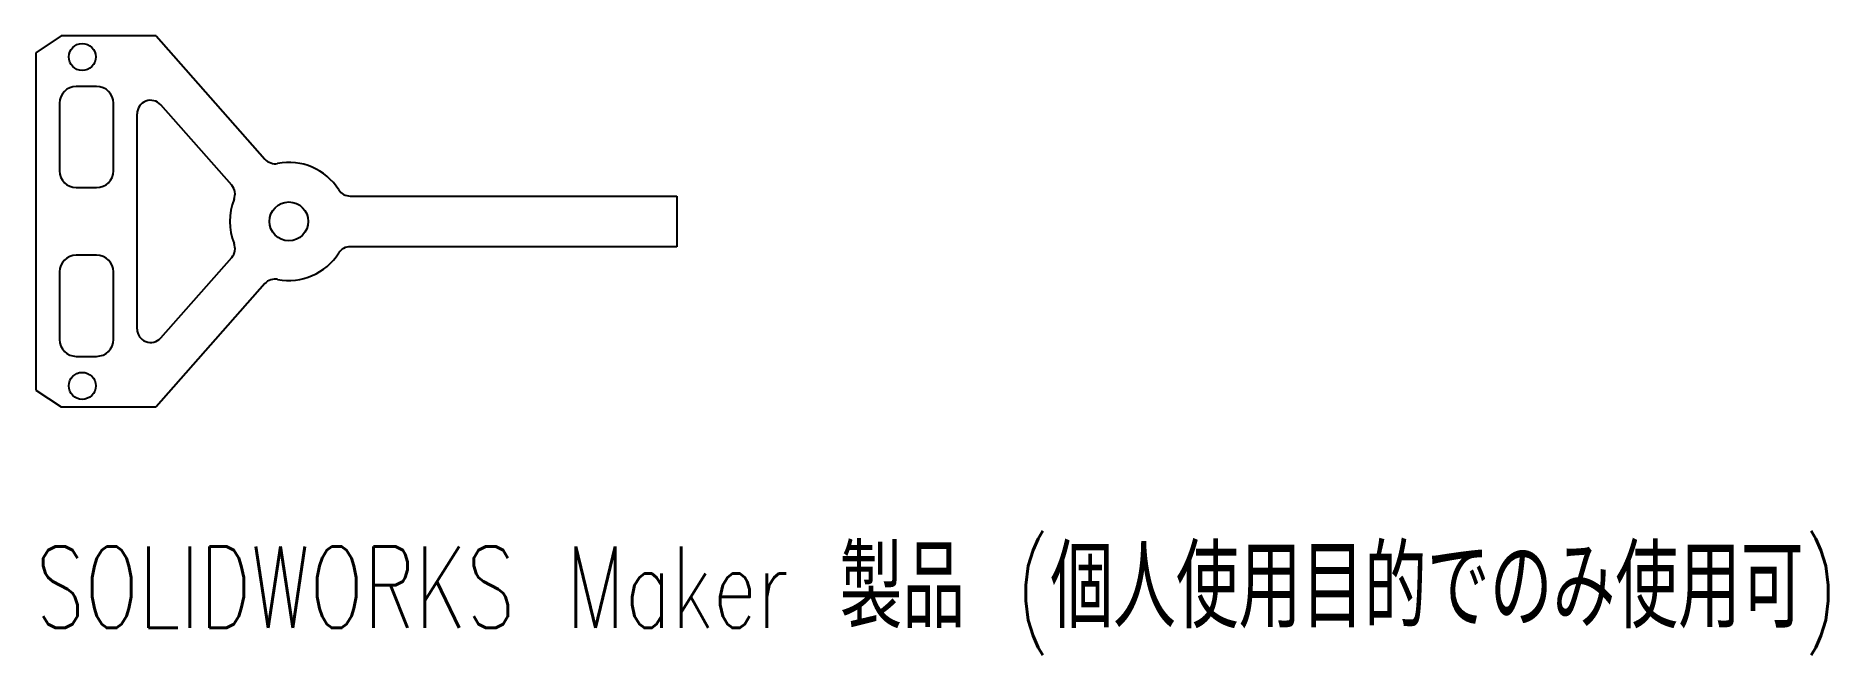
# Model space of a CAD drawing. Header units: millimetres. Extents: x -16 to 90, y -26 to 11.
import ezdxf

# ---------------------------------------------------------------- set-up
doc = ezdxf.new("R2010")
doc.units = ezdxf.units.MM
doc.styles.add('SLDTEXTSTYLE0', font='TXT', dxfattribs={"width": 0.7, "bigfont": 'bigfont'})

msp = doc.modelspace()

# ---------------------------------------------------------------- linework, layer by layer
at = {"color": 7, "linetype": 'Continuous', "lineweight": 25}
for p, q in [((-15, 11), (-16.5, 10)), ((-9.37, 11), (-15, 11)), ((-9.37, 11), (-2.92, 3.69)), ((-16.5, 10), (-16.5, -10)), ((-12.9, 8), (-14.1, 8)), ((-15.1, 7), (-15.1, 3)), ((-11.9, 3), (-11.9, 7)), ((-10.5, -6.38), (-10.5, 6.38)), ((-4.89, 2.14), (-9.1, 6.91)), ((-14.1, 2), (-12.9, 2)), ((2.13, 1.5), (21.5, 1.5)), ((21.5, 1.5), (21.5, -1.5)), ((-12.9, -2), (-14.1, -2)), ((21.5, -1.5), (2.13, -1.5)), ((-15.1, -3), (-15.1, -7)), ((-11.9, -7), (-11.9, -3)), ((-9.1, -6.91), (-4.89, -2.14)), ((-2.92, -3.69), (-9.37, -11)), ((-14.1, -8), (-12.9, -8)), ((-16.5, -10), (-15, -11)), ((-15, -11), (-9.37, -11))]:
    msp.add_line(p, q, dxfattribs=at)
for centre, radius in [((-13.75, 9.75), 0.8), ((-1.5, 0), 1.15), ((-13.75, -9.75), 0.8)]:
    msp.add_circle(centre, radius, dxfattribs=at)
for centre, radius, start, end in [((-14.1, 7), 1, 90, 180), ((-12.9, 7), 1, 0, 90), ((-9.7, 6.38), 0.8, 41.4237, 180), ((-2.32, 4.22), 0.8, 221.4237, 281.0345), ((-1.5, 0), 3.5, 32.336, 101.0345), ((-14.1, 3), 1, 180, 270), ((-12.9, 3), 1, 270, 0), ((-5.49, 1.61), 0.8, 338.0146, 41.4237), ((-1.5, 0), 3.5, 158.0146, 201.9854), ((2.13, 2.3), 0.8, 212.336, 270), ((-14.1, -3), 1, 90, 180), ((-12.9, -3), 1, 0, 90), ((-5.49, -1.61), 0.8, 318.5763, 21.9854), ((-1.5, 0), 3.5, 258.9655, 327.664), ((2.13, -2.3), 0.8, 90, 147.664), ((-2.32, -4.22), 0.8, 78.9655, 138.5763), ((-14.1, -7), 1, 180, 270), ((-12.9, -7), 1, 270, 0), ((-9.7, -6.38), 0.8, 180, 318.5763)]:
    msp.add_arc(centre, radius, start, end, dxfattribs=at)

# ---------------------------------------------------------------- texts
at = {"color": 7, "linetype": 'Continuous', "insert": (-16.5, -19.27), "char_height": 4.8336, "attachment_point": 1, "style": 'SLDTEXTSTYLE0'}
msp.add_mtext('SOLIDWORKS Maker 製品 (個人使用目的でのみ使用可)', dxfattribs=at)

doc.saveas('drawing.dxf')
